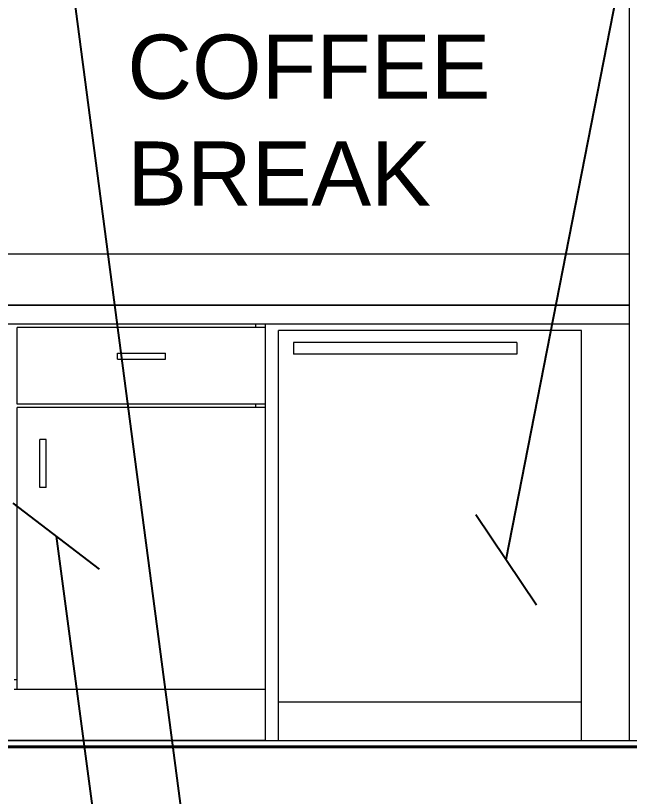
# Model space of a CAD drawing. Extents: x 65572 to 67208, y 30718 to 33598.
# Drawn here: x 66084.7 to 66132.6, y 33412.2 to 33473.2 of the extents above; entities that cross this region are included whole.
import ezdxf

# ---------------------------------------------------------------- set-up
doc = ezdxf.new("R2010")
doc.units = 0
doc.header["$LTSCALE"] = 0.5
doc.header["$MEASUREMENT"] = 0
doc.layers.get('0').update_dxf_attribs({"linetype": 'CONTINUOUS'})
for name, color, linetype, lineweight in [('Annotations', 40, 'CONTINUOUS', 5), ('Framing', 142, 'CONTINUOUS', 13), ('Structure', 7, 'CONTINUOUS', 40), ('Viewed', 150, 'CONTINUOUS', 9)]:
    doc.layers.add(name, color=color, linetype=linetype, lineweight=lineweight)
doc.styles.get("Standard").update_dxf_attribs({"font": 'arial.ttf'})
doc.dimstyles.new('ARCH', dxfattribs={"dimscale": 96, "dimtxt": 0.0625, "dimasz": 0.0625, "dimexe": 0.04, "dimexo": 0.09375, "dimgap": 0.03125, "dimtad": 1, "dimdec": 0, "dimrnd": 0.0625, "dimzin": 3, "dimdsep": 46, "dimlunit": 4, "dimtxsty": 'Standard', "dimblk1": 'ARCHTICK', "dimblk2": 'ARCHTICK', "dimsah": 1, "dimcen": 0, "dimdle": 0.03125, "dimclrd": 256, "dimclre": 256, "dimclrt": 256, "dimazin": 0, "dimtfac": 1, "dimtdec": 0, "dimtmove": 2, "dimatfit": 3, "dimldrblk": 'OBLIQUE', "dimfxl": 0.3, "dimfxlon": 1, "dimfrac": 2, "dimarcsym": 0})

# ---------------------------------------------------------------- blocks, each defined once
blk = doc.blocks.new('_ArchTick')
at = {"const_width": 0.15}
blk.add_lwpolyline([(-0.5, -0.5), (0.5, 0.5)], dxfattribs=at)

msp = doc.modelspace()

# ---------------------------------------------------------------- linework, layer by layer
at = {"layer": 'Framing'}
msp.add_line((65916.12100840245, 33416.58061018227), (66520.6239747014, 33416.58061018226), dxfattribs=at)
at = {"layer": 'Structure'}
msp.add_line((65916.12100840245, 33416.08060772876), (66523.12398696895, 33416.08060772874), dxfattribs=at)
at = {"layer": 'Viewed', "linetype": 'ByBlock'}
for p, q in [((66132.62207077138, 33416.58061018227), (66132.62207077138, 33519.31284349307)), ((66075.4342901514, 33454.56252576379), (66132.62207077137, 33454.56252576379)), ((66132.62207077137, 33450.56250613573), (66065.24674016118, 33450.56250613573)), ((66082.43432450051, 33450.56250613573), (66132.62207077137, 33450.56250613573)), ((66132.62207077137, 33449.06249877521), (66065.24674016118, 33449.06249877521)), ((66084.87183646136, 33442.81246810636), (66084.87183646136, 33448.81249754845)), ((66104.2469315348, 33448.81249754845), (66084.87183646136, 33448.81249754845)), ((66103.49692785453, 33448.81249754845), (66103.49692785453, 33449.06249877521)), ((66104.2469315348, 33449.06249877521), (66103.49692785453, 33449.06249877521)), ((66103.49692785453, 33448.81249754845), (66103.49692785453, 33449.06249877521)), ((66104.2469315348, 33448.81249754845), (66104.2469315348, 33449.06249877521)), ((66104.2469315348, 33442.81246810636), (66104.2469315348, 33448.81249754845)), ((66105.2469364418, 33419.56235401824), (66105.2469364418, 33448.5624963217)), ((66128.8770523946, 33448.5624963217), (66105.2469364418, 33448.5624963217)), ((66128.8770523946, 33419.56235401824), (66128.8770523946, 33448.5624963217)), ((66106.41320123241, 33447.64484696799), (66106.41320123238, 33446.72238634821)), ((66123.84411055905, 33447.64484696776), (66106.41320123241, 33447.64484696799)), ((66123.84411055905, 33447.64484696776), (66123.84411055903, 33446.72238634797)), ((66092.6851191436, 33446.32403932284), (66092.6851191436, 33446.81248773442)), ((66092.6851191436, 33446.81248773442), (66096.43364885256, 33446.81248773442)), ((66096.43364885256, 33446.32403932284), (66096.43364885256, 33446.81248773442)), ((66092.6851191436, 33446.32403932284), (66096.43364885256, 33446.32403932284)), ((66123.84411055903, 33446.72238634797), (66106.41320123238, 33446.72238634821)), ((66104.2469315348, 33442.81246810636), (66084.87183646136, 33442.81246810636)), ((66084.87183646136, 33420.56235892525), (66084.87183646136, 33442.5624668796)), ((66104.2469315348, 33442.5624668796), (66084.87183646136, 33442.5624668796)), ((66103.49692785453, 33442.5624668796), (66103.49692785453, 33442.81246810636)), ((66103.49692785453, 33442.5624668796), (66103.49692785453, 33442.81246810636)), ((66104.2469315348, 33442.5624668796), (66104.2469315348, 33442.81246810636)), ((66104.2469315348, 33420.56235892525), (66104.2469315348, 33442.5624668796)), ((66087.12184750215, 33440.0612597271), (66086.6333990896, 33440.0612597271)), ((66086.6333990896, 33436.31273001865), (66086.6333990896, 33440.0612597271)), ((66087.12184750215, 33436.31273001865), (66087.12184750215, 33440.0612597271)), ((66087.12184750215, 33436.31273001865), (66086.6333990896, 33436.31273001865)), ((66084.87183646136, 33421.31236260552), (66084.6218352346, 33421.31236260552)), ((66084.87183646136, 33420.56235892525), (66084.6218352346, 33420.56235892525)), ((66104.2469315348, 33420.56235892525), (66084.87183646136, 33420.56235892525)), ((66104.2469315348, 33416.58061018227), (66104.2469315348, 33420.56235892525)), ((66105.2469364418, 33416.58061018227), (66105.2469364418, 33419.56235401824)), ((66128.8770523946, 33419.56235401824), (66105.2469364418, 33419.56235401824)), ((66128.8770523946, 33416.58061018227), (66128.8770523946, 33419.56235401824)), ((66104.2469315348, 33416.58061018227), (66065.24674016118, 33416.58061018227))]:
    msp.add_line(p, q, dxfattribs=at)

# ---------------------------------------------------------------- texts
at = {"layer": 'Annotations', "insert": (66093.45884410026, 33471.66393757005), "char_height": 5, "width": 60.99887020982715, "attachment_point": 1}
msp.add_mtext('COFFEE\\PBREAK', dxfattribs=at)

# ---------------------------------------------------------------- leaders
at = {"layer": 'Annotations', "linetype": 'ByBlock'}
for points in [[(66123.01690094586, 33430.69147169358), (66155.23896303726, 33595.65036461405), (66160.42861679816, 33595.65036461405)], [(66088.2032906462, 33482.83830391785), (66101.6510901115, 33380.8064464298), (66106.8407438724, 33380.8064464298)], [(66087.92065099951, 33432.52844680822), (66096.30237845289, 33369.35739657629), (66106.6333448489, 33369.35739657629)]]:
    msp.add_leader(points, dimstyle='ARCH', dxfattribs=at)

doc.saveas('drawing.dxf')
